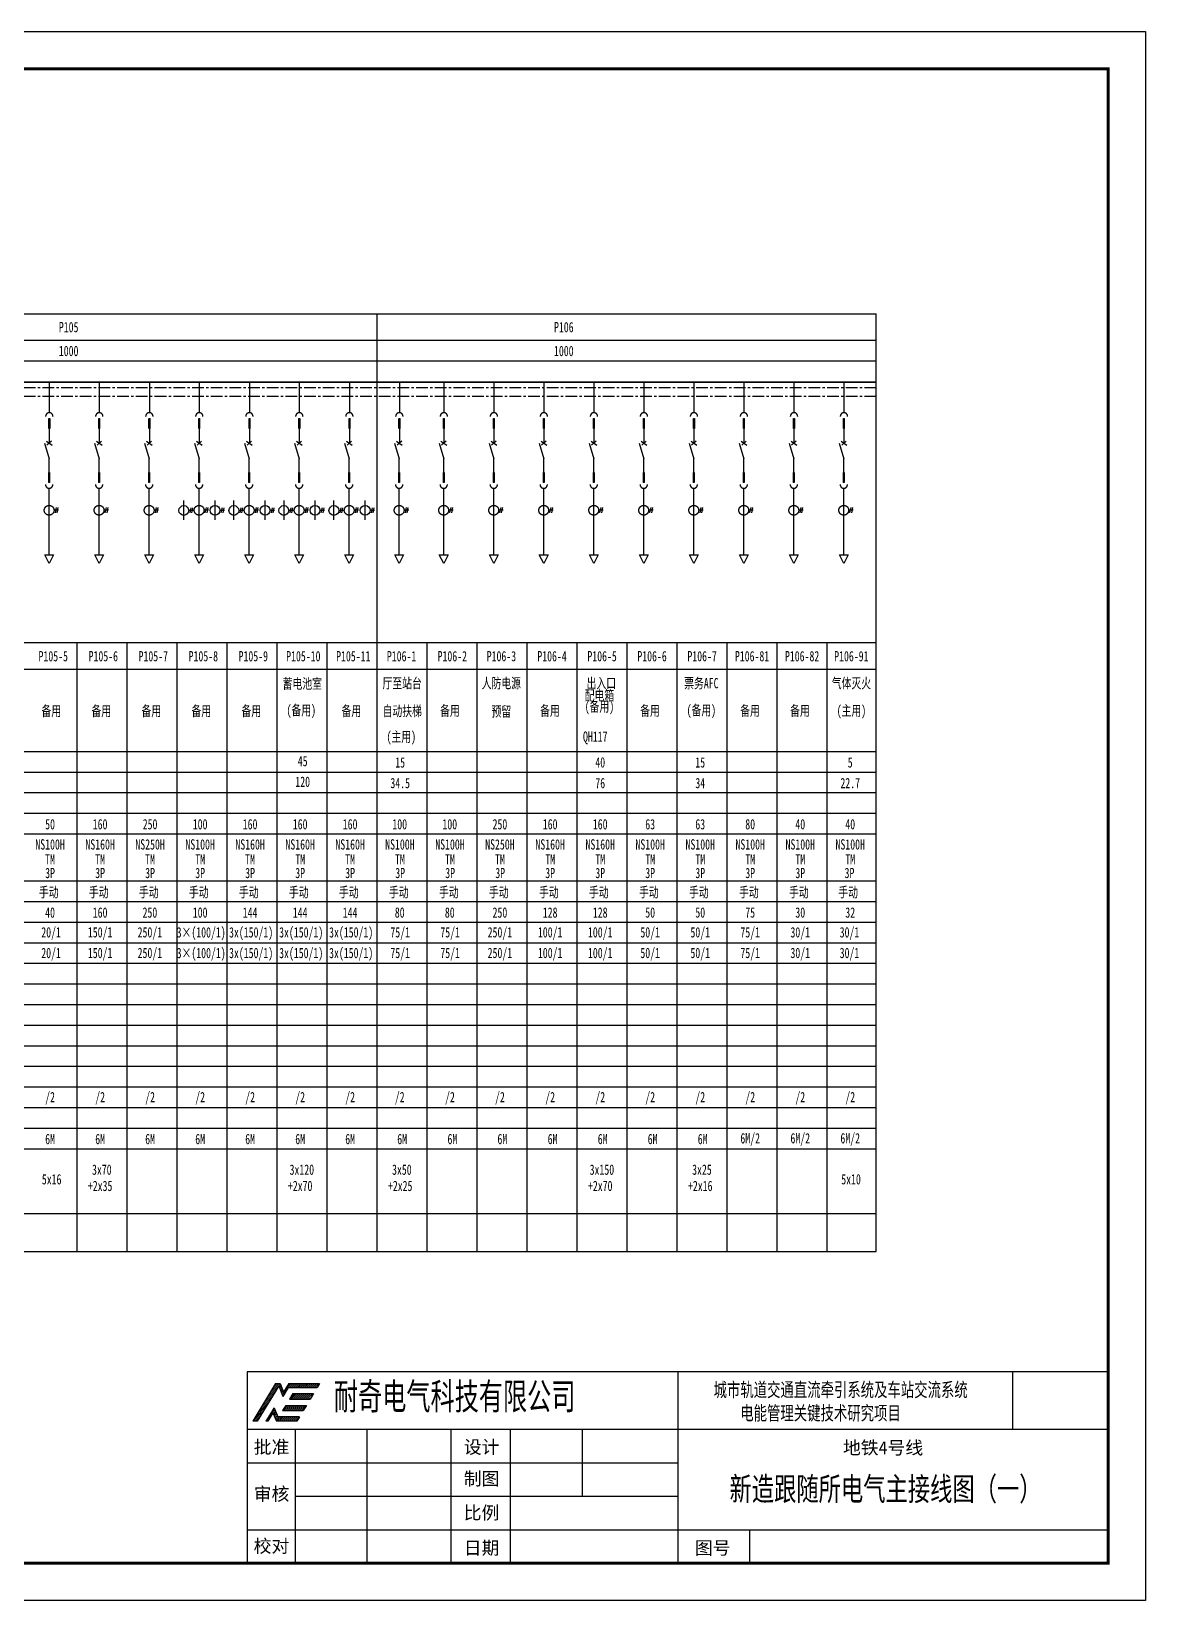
# Model space of a CAD drawing. Extents: x 621387 to 670824, y -128923 to -111141.
# Drawn here: x 658893 to 670824, y -128923 to -112123 of the extents above; entities that cross this region are included whole.
import ezdxf
from ezdxf.enums import TextEntityAlignment as Align

# ---------------------------------------------------------------- set-up
doc = ezdxf.new("R2010")
doc.units = 0
doc.header["$LTSCALE"] = 100
doc.header["$MEASUREMENT"] = 0
for name, pattern in [('ACAD_ISO03W100', [30, 12, -18]), ('CENTER', [2, 1.25, -0.25, 0.25, -0.25]), ('CONTINOUS', [2.5, 1.25, 0.25, 0.25, 0.25, 0.25, 0.25])]:
    doc.linetypes.add(name, pattern=pattern)
doc.layers.get('0').update_dxf_attribs({"color": 3, "linetype": 'CONTINUOUS'})
for name, color, linetype in [('01', 7, 'CONTINUOUS'), ('02', 1, 'CONTINUOUS'), ('1', 7, 'ACAD_ISO03W100'), ('11', 1, 'CONTINUOUS'), ('图框', 4, 'CONTINUOUS'), ('文字', 7, 'CONTINUOUS'), ('标注', 7, 'CONTINUOUS')]:
    doc.layers.add(name, color=color, linetype=linetype)
doc.styles.add('HT', font='simhei.ttf')
doc.styles.get("Standard").update_dxf_attribs({"font": 'COMPLEX', "width": 0.666667, "bigfont": 'DXT'})
doc.styles.add('WEN', font='', dxfattribs={"width": 0.7})
doc.styles.get('WEN').set_extended_font_data('SimSun')
pattern_1 = [(45, (965297.757, -248823.082), (-26.60573, 26.60573), [])]

# ---------------------------------------------------------------- blocks, each defined once
blk = doc.blocks.new('图框')
at = {"layer": '图框'}
h = blk.add_hatch(dxfattribs=at)
h.set_pattern_fill('ANSI31', color=5, scale=11.850767)
h.set_pattern_definition(pattern_1)
h.paths.add_polyline_path([(1013864, -235026), (1013937, -234905), (1013353, -234905), (1013257, -234665), (1013039, -235026), (1013091, -235026), (1013227, -234800), (1013318, -235026)], flags=17)
h.paths.add_polyline_path([(1012684, -235026), (1012807, -235026), (1013380, -234075), (1013493, -234358), (1013636, -234122), (1014409, -234122), (1014474, -234014), (1013649, -234014), (1013511, -234242), (1013420, -234014), (1013294, -234014)])
h = blk.add_hatch(dxfattribs=at)
h.set_pattern_fill('ANSI31', color=256, scale=11.850767)
h.set_pattern_definition(pattern_1)
h.paths.add_polyline_path([(1014312, -234282), (1013758, -234282), (1013666, -234434), (1014220, -234434)])
h.paths.add_polyline_path([(1014121, -234599), (1013567, -234599), (1013483, -234738), (1014037, -234738)])
h = blk.add_hatch(dxfattribs=at)
h.set_pattern_fill('ANSI31', color=3, scale=11.850767)
h.set_pattern_definition(pattern_1)
h.paths.add_polyline_path([(1013758, -234282), (1013666, -234434), (1014220, -234434), (1014312, -234282)])
h.paths.add_polyline_path([(1013567, -234599), (1013483, -234738), (1014037, -234738), (1014121, -234599)])
for p, q in [((1012536, -233704), (1012536, -238826)), ((1024062, -233704), (1024062, -238826)), ((1033026, -233704), (1033026, -235240)), ((1035587, -238826), (1035587, -233704)), ((1013294, -234014), (1012684, -235026)), ((1013380, -234075), (1012807, -235026)), ((1013294, -234014), (1013417, -234014)), ((1013380, -234075), (1013493, -234358)), ((1013420, -234014), (1013511, -234242)), ((1013636, -234122), (1013493, -234358)), ((1013649, -234014), (1013511, -234242)), ((1013636, -234122), (1014409, -234122)), ((1013649, -234014), (1014474, -234014)), ((1013758, -234282), (1013666, -234434)), ((1013758, -234282), (1014312, -234282)), ((1014312, -234282), (1014220, -234434)), ((1014474, -234014), (1014409, -234122)), ((1013257, -234665), (1013039, -235026)), ((1013257, -234665), (1013353, -234905)), ((1013567, -234599), (1013483, -234738)), ((1013483, -234738), (1014037, -234738)), ((1013567, -234599), (1014121, -234599)), ((1013666, -234434), (1014220, -234434)), ((1014121, -234599), (1014037, -234738)), ((1012807, -235026), (1012684, -235026)), ((1013091, -235026), (1013039, -235026)), ((1013227, -234800), (1013091, -235026)), ((1013227, -234800), (1013318, -235026)), ((1013864, -235026), (1013318, -235026)), ((1013937, -234905), (1013353, -234905)), ((1013937, -234905), (1013864, -235026)), ((1012536, -235240), (1024062, -235240)), ((1013817, -235240), (1013817, -238826)), ((1015737, -235240), (1015737, -238826)), ((1017985, -235240), (1017985, -237033)), ((1019579, -235240), (1019579, -238826)), ((1021500, -235240), (1021500, -237033)), ((1024062, -235240), (1035587, -235240)), ((1012536, -236137), (1024062, -236137)), ((1013817, -237033), (1024062, -237033)), ((1024062, -237033), (1024062, -237033)), ((1012536, -237930), (1024062, -237930)), ((1024062, -237930), (1035587, -237930)), ((1025982, -237930), (1025982, -238826)), ((1012536, -238826), (1035587, -238826))]:
    blk.add_line(p, q, dxfattribs=at)
at = {"layer": '图框', "lineweight": 30}
for p, q in [((1035587, -233704), (1012536, -233704)), ((1012536, -233704), (1012536, -238826))]:
    blk.add_line(p, q, dxfattribs=at)
at = {"layer": '图框', "linetype": 'CONTINOUS'}
for p, q in [((1017985, -237033), (1017985, -238826)), ((1021500, -238826), (1021500, -238826))]:
    blk.add_line(p, q, dxfattribs=at)
at = {"layer": '图框', "color": 0, "ltscale": 0.2, "style": 'HT'}
for s, p in [('批准', (1012711, -235889)), ('设计', (1018334, -235889)), ('地铁4号线', (1028485, -235907)), ('制图', (1018334, -236736)), ('审核', (1012711, -237145)), ('比例', (1018334, -237647)), ('校对', (1012711, -238539)), ('日期', (1018334, -238589)), ('图号', (1024520, -238589))]:
    blk.add_text(s, height=350, dxfattribs=at).set_placement(p)
at = {"layer": '图框', "color": 0, "insert": (1014858, -234002), "char_height": 711.05, "attachment_point": 1}
blk.add_mtext_dynamic_manual_height_columns('{\\fSimSun|b0|i0|c134|p2;耐奇电气科技有限公司}', width=8427.24, gutter_width=12.5, heights=[0], dxfattribs=at)

msp = doc.modelspace()

# ---------------------------------------------------------------- linework, layer by layer
at = {"const_width": 16.5, "elevation": -808}
msp.add_lwpolyline([(667938, -115878), (653197, -115878)], dxfattribs=at)
at = {"layer": '01'}
for p, q in [((650089, -115147), (667938, -115147)), ((662592, -115147), (662592, -125187)), ((667938, -125187), (667938, -115147)), ((650089, -125187), (667938, -125187))]:
    msp.add_line(p, q, dxfattribs=at)
at = {"layer": '01', "color": 3, "linetype": 'CENTER'}
for p, q in [((652013, -115935, -808), (667938, -115935, -808)), ((652013, -116029, -808), (667938, -116029, -808))]:
    msp.add_line(p, q, dxfattribs=at)
at = {"layer": '02'}
for p, q in [((650089, -115430), (667938, -115430)), ((650089, -115651), (667938, -115651)), ((660527, -117354, -2274), (660527, -117146, -2274)), ((660627, -117251, -2274), (660577, -117251, -2274)), ((660600, -117225, -2274), (660588, -117278, -2274)), ((660619, -117225, -2274), (660607, -117278, -2274)), ((660862, -117354, -2274), (660862, -117147, -2274)), ((660962, -117251, -2274), (660913, -117251, -2274)), ((660935, -117225, -2274), (660923, -117279, -2274)), ((660954, -117225, -2274), (660942, -117279, -2274)), ((661062, -117354, -2274), (661062, -117146, -2274)), ((661162, -117251, -2274), (661113, -117251, -2274)), ((661136, -117225, -2274), (661124, -117278, -2274)), ((661154, -117225, -2274), (661142, -117278, -2274)), ((661397, -117354, -2274), (661397, -117147, -2274)), ((661497, -117251, -2274), (661448, -117251, -2274)), ((661471, -117225, -2274), (661459, -117279, -2274)), ((661489, -117225, -2274), (661477, -117279, -2274)), ((661598, -117354, -2274), (661598, -117146, -2274)), ((661698, -117251, -2274), (661648, -117251, -2274)), ((661671, -117225, -2274), (661659, -117278, -2274)), ((661690, -117225, -2274), (661678, -117278, -2274)), ((661933, -117354, -2274), (661933, -117147, -2274)), ((662033, -117251, -2274), (661984, -117251, -2274)), ((662006, -117225, -2274), (661994, -117279, -2274)), ((662025, -117225, -2274), (662013, -117279, -2274)), ((662133, -117354, -2274), (662133, -117146, -2274)), ((662233, -117251, -2274), (662184, -117251, -2274)), ((662207, -117225, -2274), (662195, -117278, -2274)), ((662225, -117225, -2274), (662213, -117278, -2274)), ((662468, -117354, -2274), (662468, -117147, -2274)), ((662568, -117251, -2274), (662519, -117251, -2274)), ((662542, -117225, -2274), (662530, -117279, -2274)), ((662560, -117225, -2274), (662548, -117279, -2274)), ((660527, -117354, -2274), (660527, -117302, -2274)), ((661062, -117354, -2274), (661062, -117302, -2274)), ((661598, -117354, -2274), (661598, -117302, -2274)), ((662133, -117354, -2274), (662133, -117302, -2274)), ((650089, -118667), (667938, -118667)), ((659379, -118667), (659379, -125187)), ((659914, -118667), (659914, -125187)), ((660450, -118667), (660450, -125187)), ((660985, -118667), (660985, -125187)), ((661521, -118667), (661521, -125187)), ((662056, -118667), (662056, -125187)), ((663127, -118667), (663127, -125187)), ((663663, -118667), (663663, -125187)), ((664198, -118667), (664198, -125187)), ((664734, -118667), (664734, -125187)), ((665269, -118667), (665269, -125187)), ((665805, -118667), (665805, -125187)), ((666340, -118667), (666340, -125187)), ((666876, -118667), (666876, -125187)), ((667411, -118667), (667411, -125187)), ((650089, -118950), (667938, -118950)), ((650089, -119832), (667938, -119832)), ((650089, -120053), (667938, -120053)), ((650089, -120273), (667938, -120273)), ((650089, -120494), (667938, -120494)), ((650577, -120714), (667938, -120714)), ((650577, -121218), (667938, -121218)), ((650577, -121439), (667938, -121439)), ((650247, -121659), (667938, -121659)), ((650247, -121880), (667938, -121880)), ((650247, -122100), (667938, -122100)), ((650247, -122321), (667938, -122321)), ((650247, -122541), (667938, -122541)), ((650247, -122762), (667938, -122762)), ((650247, -122982), (667938, -122982)), ((650247, -123203), (667938, -123203)), ((650247, -123423), (667938, -123423)), ((650247, -123644), (667938, -123644)), ((650089, -123864), (667938, -123864)), ((650089, -124085), (667938, -124085)), ((650089, -124778), (667938, -124778))]:
    msp.add_line(p, q, dxfattribs=at)
for centre in [(660525, -117252, -2274), (660860, -117250, -2274), (661061, -117252, -2274), (661396, -117250, -2274), (661596, -117252, -2274), (661931, -117250, -2274), (662132, -117252, -2274), (662467, -117250, -2274)]:
    msp.add_circle(centre, 52.4, dxfattribs=at)
at = {"layer": '1'}
for p, q in [((659085, -115870, -1466), (659085, -116205, -1466)), ((659620, -115870, -1466), (659620, -116205, -1466)), ((660156, -115870, -1466), (660156, -116205, -1466)), ((660691, -115870, -1466), (660691, -116205, -1466)), ((661227, -115870, -1466), (661227, -116205, -1466)), ((661762, -115870, -1466), (661762, -116205, -1466)), ((662298, -115870, -1466), (662298, -116205, -1466)), ((662833, -115870, -1466), (662833, -116205, -1466)), ((663310, -115870, -1466), (663310, -116205, -1466)), ((663846, -115870, -1466), (663846, -116205, -1466)), ((664381, -115870, -1466), (664381, -116205, -1466)), ((664917, -115870, -1466), (664917, -116205, -1466)), ((665452, -115870, -1466), (665452, -116205, -1466)), ((665988, -115870, -1466), (665988, -116205, -1466)), ((666523, -115870, -1466), (666523, -116205, -1466)), ((667059, -115870, -1466), (667059, -116205, -1466)), ((667594, -115870, -1466), (667594, -116205, -1466)), ((659085, -116264, -1466), (659085, -116363, -1466)), ((659085, -116310, -1466), (659085, -116533, -1466)), ((659085, -116310, -1466), (659085, -116533, -1466)), ((659620, -116264, -1466), (659620, -116363, -1466)), ((659620, -116310, -1466), (659620, -116533, -1466)), ((659620, -116310, -1466), (659620, -116533, -1466)), ((660156, -116264, -1466), (660156, -116363, -1466)), ((660156, -116310, -1466), (660156, -116533, -1466)), ((660156, -116310, -1466), (660156, -116533, -1466)), ((660691, -116264, -1466), (660691, -116363, -1466)), ((660691, -116310, -1466), (660691, -116533, -1466)), ((660691, -116310, -1466), (660691, -116533, -1466)), ((661227, -116264, -1466), (661227, -116363, -1466)), ((661227, -116310, -1466), (661227, -116533, -1466)), ((661227, -116310, -1466), (661227, -116533, -1466)), ((661762, -116264, -1466), (661762, -116363, -1466)), ((661762, -116310, -1466), (661762, -116533, -1466)), ((661762, -116310, -1466), (661762, -116533, -1466)), ((662298, -116264, -1466), (662298, -116363, -1466)), ((662298, -116310, -1466), (662298, -116533, -1466)), ((662298, -116310, -1466), (662298, -116533, -1466)), ((662833, -116264, -1466), (662833, -116363, -1466)), ((662833, -116310, -1466), (662833, -116533, -1466)), ((662833, -116310, -1466), (662833, -116533, -1466)), ((663310, -116264, -1466), (663310, -116363, -1466)), ((663310, -116310, -1466), (663310, -116533, -1466)), ((663310, -116310, -1466), (663310, -116533, -1466)), ((663846, -116264, -1466), (663846, -116363, -1466)), ((663846, -116310, -1466), (663846, -116533, -1466)), ((663846, -116310, -1466), (663846, -116533, -1466)), ((664381, -116264, -1466), (664381, -116363, -1466)), ((664381, -116310, -1466), (664381, -116533, -1466)), ((664381, -116310, -1466), (664381, -116533, -1466)), ((664917, -116264, -1466), (664917, -116363, -1466)), ((664917, -116310, -1466), (664917, -116533, -1466)), ((664917, -116310, -1466), (664917, -116533, -1466)), ((665452, -116264, -1466), (665452, -116363, -1466)), ((665452, -116310, -1466), (665452, -116533, -1466)), ((665452, -116310, -1466), (665452, -116533, -1466)), ((665988, -116264, -1466), (665988, -116363, -1466)), ((665988, -116310, -1466), (665988, -116533, -1466)), ((665988, -116310, -1466), (665988, -116533, -1466)), ((666523, -116264, -1466), (666523, -116363, -1466)), ((666523, -116310, -1466), (666523, -116533, -1466)), ((666523, -116310, -1466), (666523, -116533, -1466)), ((667059, -116264, -1466), (667059, -116363, -1466)), ((667059, -116310, -1466), (667059, -116533, -1466)), ((667059, -116310, -1466), (667059, -116533, -1466)), ((667594, -116264, -1466), (667594, -116363, -1466)), ((667594, -116310, -1466), (667594, -116533, -1466)), ((667594, -116310, -1466), (667594, -116533, -1466)), ((659033, -116531, -1466), (659083, -116699, -1466)), ((659054, -116511, -1466), (659116, -116554, -1466)), ((659109, -116511, -1466), (659060, -116554, -1466)), ((659569, -116531, -1466), (659618, -116699, -1466)), ((659589, -116511, -1466), (659651, -116554, -1466)), ((659645, -116511, -1466), (659596, -116554, -1466)), ((660104, -116531, -1466), (660154, -116699, -1466)), ((660125, -116511, -1466), (660187, -116554, -1466)), ((660180, -116511, -1466), (660131, -116554, -1466)), ((660640, -116531, -1466), (660689, -116699, -1466)), ((660660, -116511, -1466), (660722, -116554, -1466)), ((660716, -116511, -1466), (660667, -116554, -1466)), ((661175, -116531, -1466), (661225, -116699, -1466)), ((661196, -116511, -1466), (661258, -116554, -1466)), ((661251, -116511, -1466), (661202, -116554, -1466)), ((661711, -116531, -1466), (661760, -116699, -1466)), ((661731, -116511, -1466), (661793, -116554, -1466)), ((661787, -116511, -1466), (661738, -116554, -1466)), ((662246, -116531, -1466), (662296, -116699, -1466)), ((662267, -116511, -1466), (662329, -116554, -1466)), ((662322, -116511, -1466), (662273, -116554, -1466)), ((662782, -116531, -1466), (662831, -116699, -1466)), ((662802, -116511, -1466), (662864, -116554, -1466)), ((662858, -116511, -1466), (662809, -116554, -1466)), ((663259, -116531, -1466), (663308, -116699, -1466)), ((663279, -116511, -1466), (663341, -116554, -1466)), ((663335, -116511, -1466), (663286, -116554, -1466)), ((663794, -116531, -1466), (663844, -116699, -1466)), ((663815, -116511, -1466), (663877, -116554, -1466)), ((663870, -116511, -1466), (663821, -116554, -1466)), ((664330, -116531, -1466), (664379, -116699, -1466)), ((664350, -116511, -1466), (664412, -116554, -1466)), ((664406, -116511, -1466), (664357, -116554, -1466)), ((664865, -116531, -1466), (664915, -116699, -1466)), ((664886, -116511, -1466), (664948, -116554, -1466)), ((664941, -116511, -1466), (664892, -116554, -1466)), ((665401, -116531, -1466), (665450, -116699, -1466)), ((665421, -116511, -1466), (665483, -116554, -1466)), ((665477, -116511, -1466), (665428, -116554, -1466)), ((665936, -116531, -1466), (665986, -116699, -1466)), ((665957, -116511, -1466), (666019, -116554, -1466)), ((666012, -116511, -1466), (665963, -116554, -1466)), ((666472, -116531, -1466), (666521, -116699, -1466)), ((666492, -116511, -1466), (666554, -116554, -1466)), ((666548, -116511, -1466), (666499, -116554, -1466)), ((667007, -116531, -1466), (667057, -116699, -1466)), ((667028, -116511, -1466), (667090, -116554, -1466)), ((667083, -116511, -1466), (667034, -116554, -1466)), ((667543, -116531, -1466), (667592, -116699, -1466)), ((667563, -116511, -1466), (667625, -116554, -1466)), ((667619, -116511, -1466), (667570, -116554, -1466)), ((659083, -116936, -1466), (659083, -116699, -1466)), ((659618, -116936, -1466), (659618, -116699, -1466)), ((660154, -116936, -1466), (660154, -116699, -1466)), ((660689, -116936, -1466), (660689, -116699, -1466)), ((661225, -116936, -1466), (661225, -116699, -1466)), ((661760, -116936, -1466), (661760, -116699, -1466)), ((662296, -116936, -1466), (662296, -116699, -1466)), ((662831, -116936, -1466), (662831, -116699, -1466)), ((663308, -116936, -1466), (663308, -116699, -1466)), ((663844, -116936, -1466), (663844, -116699, -1466)), ((664379, -116936, -1466), (664379, -116699, -1466)), ((664915, -116936, -1466), (664915, -116699, -1466)), ((665450, -116936, -1466), (665450, -116699, -1466)), ((665986, -116936, -1466), (665986, -116699, -1466)), ((666521, -116936, -1466), (666521, -116699, -1466)), ((667057, -116936, -1466), (667057, -116699, -1466)), ((667592, -116936, -1466), (667592, -116699, -1466)), ((659083, -116955, -1466), (659083, -116857, -1466)), ((659618, -116955, -1466), (659618, -116857, -1466)), ((660154, -116955, -1466), (660154, -116857, -1466)), ((660689, -116955, -1466), (660689, -116857, -1466)), ((661225, -116955, -1466), (661225, -116857, -1466)), ((661760, -116955, -1466), (661760, -116857, -1466)), ((662296, -116955, -1466), (662296, -116857, -1466)), ((662831, -116955, -1466), (662831, -116857, -1466)), ((663308, -116955, -1466), (663308, -116857, -1466)), ((663844, -116955, -1466), (663844, -116857, -1466)), ((664379, -116955, -1466), (664379, -116857, -1466)), ((664915, -116955, -1466), (664915, -116857, -1466)), ((665450, -116955, -1466), (665450, -116857, -1466)), ((665986, -116955, -1466), (665986, -116857, -1466)), ((666521, -116955, -1466), (666521, -116857, -1466)), ((667057, -116955, -1466), (667057, -116857, -1466)), ((667592, -116955, -1466), (667592, -116857, -1466)), ((659083, -117726, -1466), (659083, -117014, -1466)), ((659618, -117726, -1466), (659618, -117014, -1466)), ((660154, -117726, -1466), (660154, -117014, -1466)), ((660689, -117726, -1466), (660689, -117014, -1466)), ((661225, -117726, -1466), (661225, -117014, -1466)), ((661760, -117726, -1466), (661760, -117014, -1466)), ((662296, -117726, -1466), (662296, -117014, -1466)), ((662831, -117726, -1466), (662831, -117014, -1466)), ((663308, -117726, -1466), (663308, -117014, -1466)), ((663844, -117726, -1466), (663844, -117014, -1466)), ((664379, -117726, -1466), (664379, -117014, -1466)), ((664915, -117726, -1466), (664915, -117014, -1466)), ((665450, -117726, -1466), (665450, -117014, -1466)), ((665986, -117726, -1466), (665986, -117014, -1466)), ((666521, -117726, -1466), (666521, -117014, -1466)), ((667057, -117726, -1466), (667057, -117014, -1466)), ((667592, -117726, -1466), (667592, -117014, -1466)), ((659184, -117248, -1466), (659135, -117248, -1466)), ((659158, -117222, -1466), (659146, -117276, -1466)), ((659176, -117222, -1466), (659164, -117276, -1466)), ((659720, -117248, -1466), (659671, -117248, -1466)), ((659693, -117222, -1466), (659681, -117276, -1466)), ((659712, -117222, -1466), (659700, -117276, -1466)), ((660255, -117248, -1466), (660206, -117248, -1466)), ((660229, -117222, -1466), (660217, -117276, -1466)), ((660247, -117222, -1466), (660235, -117276, -1466)), ((660791, -117248, -1466), (660742, -117248, -1466)), ((660764, -117222, -1466), (660752, -117276, -1466)), ((660783, -117222, -1466), (660771, -117276, -1466)), ((661326, -117248, -1466), (661277, -117248, -1466)), ((661300, -117222, -1466), (661288, -117276, -1466)), ((661318, -117222, -1466), (661306, -117276, -1466)), ((661862, -117248, -1466), (661813, -117248, -1466)), ((661835, -117222, -1466), (661823, -117276, -1466)), ((661854, -117222, -1466), (661842, -117276, -1466)), ((662397, -117248, -1466), (662348, -117248, -1466)), ((662371, -117222, -1466), (662359, -117276, -1466)), ((662389, -117222, -1466), (662377, -117276, -1466)), ((662933, -117248, -1466), (662884, -117248, -1466)), ((662906, -117222, -1466), (662894, -117276, -1466)), ((662925, -117222, -1466), (662913, -117276, -1466)), ((663410, -117248, -1466), (663361, -117248, -1466)), ((663383, -117222, -1466), (663371, -117276, -1466)), ((663402, -117222, -1466), (663390, -117276, -1466)), ((663945, -117248, -1466), (663896, -117248, -1466)), ((663919, -117222, -1466), (663907, -117276, -1466)), ((663937, -117222, -1466), (663925, -117276, -1466)), ((664481, -117248, -1466), (664432, -117248, -1466)), ((664454, -117222, -1466), (664442, -117276, -1466)), ((664473, -117222, -1466), (664461, -117276, -1466)), ((665016, -117248, -1466), (664967, -117248, -1466)), ((664990, -117222, -1466), (664978, -117276, -1466)), ((665008, -117222, -1466), (664996, -117276, -1466)), ((665552, -117248, -1466), (665503, -117248, -1466)), ((665525, -117222, -1466), (665513, -117276, -1466)), ((665544, -117222, -1466), (665532, -117276, -1466)), ((666087, -117248, -1466), (666038, -117248, -1466)), ((666061, -117222, -1466), (666049, -117276, -1466)), ((666079, -117222, -1466), (666067, -117276, -1466)), ((666623, -117248, -1466), (666574, -117248, -1466)), ((666596, -117222, -1466), (666584, -117276, -1466)), ((666615, -117222, -1466), (666603, -117276, -1466)), ((667158, -117248, -1466), (667109, -117248, -1466)), ((667132, -117222, -1466), (667120, -117276, -1466)), ((667150, -117222, -1466), (667138, -117276, -1466)), ((667694, -117248, -1466), (667645, -117248, -1466)), ((667667, -117222, -1466), (667655, -117276, -1466)), ((667686, -117222, -1466), (667674, -117276, -1466)), ((659083, -117820, -1466), (659036, -117726, -1466)), ((659036, -117726, -1466), (659130, -117726, -1466)), ((659130, -117726, -1466), (659083, -117820, -1466)), ((659618, -117820, -1466), (659571, -117726, -1466)), ((659571, -117726, -1466), (659665, -117726, -1466)), ((659665, -117726, -1466), (659618, -117820, -1466)), ((660107, -117726, -1466), (660201, -117726, -1466)), ((660154, -117820, -1466), (660107, -117726, -1466)), ((660201, -117726, -1466), (660154, -117820, -1466)), ((660642, -117726, -1466), (660736, -117726, -1466)), ((660689, -117820, -1466), (660642, -117726, -1466)), ((660736, -117726, -1466), (660689, -117820, -1466)), ((661178, -117726, -1466), (661272, -117726, -1466)), ((661225, -117820, -1466), (661178, -117726, -1466)), ((661272, -117726, -1466), (661225, -117820, -1466)), ((661760, -117820, -1466), (661713, -117726, -1466)), ((661713, -117726, -1466), (661807, -117726, -1466)), ((661807, -117726, -1466), (661760, -117820, -1466)), ((662249, -117726, -1466), (662343, -117726, -1466)), ((662296, -117820, -1466), (662249, -117726, -1466)), ((662343, -117726, -1466), (662296, -117820, -1466)), ((662831, -117820, -1466), (662784, -117726, -1466)), ((662784, -117726, -1466), (662878, -117726, -1466)), ((662878, -117726, -1466), (662831, -117820, -1466)), ((663261, -117726, -1466), (663355, -117726, -1466)), ((663308, -117820, -1466), (663261, -117726, -1466)), ((663355, -117726, -1466), (663308, -117820, -1466)), ((663797, -117726, -1466), (663891, -117726, -1466)), ((663844, -117820, -1466), (663797, -117726, -1466)), ((663891, -117726, -1466), (663844, -117820, -1466)), ((664379, -117820, -1466), (664332, -117726, -1466)), ((664332, -117726, -1466), (664426, -117726, -1466)), ((664426, -117726, -1466), (664379, -117820, -1466)), ((664915, -117820, -1466), (664868, -117726, -1466)), ((664868, -117726, -1466), (664962, -117726, -1466)), ((664962, -117726, -1466), (664915, -117820, -1466)), ((665403, -117726, -1466), (665497, -117726, -1466)), ((665450, -117820, -1466), (665403, -117726, -1466)), ((665497, -117726, -1466), (665450, -117820, -1466)), ((665986, -117820, -1466), (665939, -117726, -1466)), ((665939, -117726, -1466), (666033, -117726, -1466)), ((666033, -117726, -1466), (665986, -117820, -1466)), ((666474, -117726, -1466), (666568, -117726, -1466)), ((666521, -117820, -1466), (666474, -117726, -1466)), ((666568, -117726, -1466), (666521, -117820, -1466)), ((667010, -117726, -1466), (667104, -117726, -1466)), ((667057, -117820, -1466), (667010, -117726, -1466)), ((667104, -117726, -1466), (667057, -117820, -1466)), ((667592, -117820, -1466), (667545, -117726, -1466)), ((667545, -117726, -1466), (667639, -117726, -1466)), ((667639, -117726, -1466), (667592, -117820, -1466))]:
    msp.add_line(p, q, dxfattribs=at)
at = {"layer": '1', "const_width": 25.5, "elevation": -1466}
for points in [[(659085, -116264), (659085, -116378)], [(659620, -116264), (659620, -116378)], [(660156, -116264), (660156, -116378)], [(660691, -116264), (660691, -116378)], [(661227, -116264), (661227, -116378)], [(661762, -116264), (661762, -116378)], [(662298, -116264), (662298, -116378)], [(662833, -116264), (662833, -116378)], [(663310, -116264), (663310, -116378)], [(663846, -116264), (663846, -116378)], [(664381, -116264), (664381, -116378)], [(664917, -116264), (664917, -116378)], [(665452, -116264), (665452, -116378)], [(665988, -116264), (665988, -116378)], [(666523, -116264), (666523, -116378)], [(667059, -116264), (667059, -116378)], [(667594, -116264), (667594, -116378)], [(659083, -116842), (659083, -116955)], [(659618, -116842), (659618, -116955)], [(660154, -116842), (660154, -116955)], [(660689, -116842), (660689, -116955)], [(661225, -116842), (661225, -116955)], [(661760, -116842), (661760, -116955)], [(662296, -116842), (662296, -116955)], [(662831, -116842), (662831, -116955)], [(663308, -116842), (663308, -116955)], [(663844, -116842), (663844, -116955)], [(664379, -116842), (664379, -116955)], [(664915, -116842), (664915, -116955)], [(665450, -116842), (665450, -116955)], [(665986, -116842), (665986, -116955)], [(666521, -116842), (666521, -116955)], [(667057, -116842), (667057, -116955)], [(667592, -116842), (667592, -116955)]]:
    msp.add_lwpolyline(points, dxfattribs=at)
at = {"layer": '1'}
for centre in [(659083, -117250, -1466), (659618, -117250, -1466), (660154, -117250, -1466), (660689, -117250, -1466), (661225, -117250, -1466), (661760, -117250, -1466), (662296, -117250, -1466), (662831, -117250, -1466), (663308, -117250, -1466), (663844, -117250, -1466), (664379, -117250, -1466), (664915, -117250, -1466), (665450, -117250, -1466), (665986, -117250, -1466), (666521, -117250, -1466), (667057, -117250, -1466), (667592, -117250, -1466)]:
    msp.add_circle(centre, 52.4, dxfattribs=at)
for centre, start, end in [((659085, -116245, -1466), 0, 180), ((659620, -116245, -1466), 0, 180), ((660156, -116245, -1466), 0, 180), ((660691, -116245, -1466), 0, 180), ((661227, -116245, -1466), 0, 180), ((661762, -116245, -1466), 0, 180), ((662298, -116245, -1466), 0, 180), ((662833, -116245, -1466), 0, 180), ((663310, -116245, -1466), 0, 180), ((663846, -116245, -1466), 0, 180), ((664381, -116245, -1466), 0, 180), ((664917, -116245, -1466), 0, 180), ((665452, -116245, -1466), 0, 180), ((665988, -116245, -1466), 0, 180), ((666523, -116245, -1466), 0, 180), ((667059, -116245, -1466), 0, 180), ((667594, -116245, -1466), 0, 180), ((659083, -116975, -1466), 180, 0), ((659618, -116975, -1466), 180, 0), ((660154, -116975, -1466), 180, 0), ((660689, -116975, -1466), 180, 0), ((661225, -116975, -1466), 180, 0), ((661760, -116975, -1466), 180, 0), ((662296, -116975, -1466), 180, 0), ((662831, -116975, -1466), 180, 0), ((663308, -116975, -1466), 180, 0), ((663844, -116975, -1466), 180, 0), ((664379, -116975, -1466), 180, 0), ((664915, -116975, -1466), 180, 0), ((665450, -116975, -1466), 180, 0), ((665986, -116975, -1466), 180, 0), ((666521, -116975, -1466), 180, 0), ((667057, -116975, -1466), 180, 0), ((667592, -116975, -1466), 180, 0)]:
    msp.add_arc(centre, 39.4, start, end, dxfattribs=at)
at = {"layer": '图框'}
msp.add_lwpolyline([(647064, -112123), (670824, -112123), (670824, -128923), (647064, -128923)], close=True, dxfattribs=at)
at = {"layer": '图框', "const_width": 32}
msp.add_lwpolyline([(648064, -112523), (670424, -112523), (670424, -128523), (648064, -128523)], close=True, dxfattribs=at)

# ---------------------------------------------------------------- block references
at = {"layer": '图框', "color": 0, "linetype": 'CONTINOUS', "xscale": 0.4000000000232831, "yscale": 0.4000000000232831, "zscale": 0.4}
msp.add_blockref('图框', (256189, -32993), dxfattribs=at)

# ---------------------------------------------------------------- texts
at = {"layer": '11', "style": 'WEN', "width": 0.7}
for s, height, p in [('P105', 110.2, (659292, -115290)), ('P106', 110.2, (664594, -115290)), ('1000', 110.2, (659292, -115545)), ('1000', 110.2, (664594, -115545)), ('P105-5', 110.2, (659127, -118813)), ('P105-6', 110.2, (659663, -118813)), ('P105-7', 110.2, (660198, -118813)), ('P105-8', 110.2, (660734, -118813)), ('P105-9', 110.2, (661269, -118813)), ('P105-10', 110.2, (661805, -118813)), ('P105-11', 110.2, (662340, -118813)), ('P106-1', 110.2, (662857, -118813)), ('P106-2', 110.2, (663400, -118813)), ('P106-3', 110.2, (663926, -118813)), ('P106-4', 110.2, (664468, -118813)), ('P106-5', 110.2, (665004, -118813)), ('P106-6', 110.2, (665539, -118813)), ('P106-7', 110.2, (666075, -118813)), ('P106-81', 110.2, (666610, -118813)), ('P106-82', 110.2, (667146, -118813)), ('P106-91', 110.2, (667673, -118813)), ('蓄电池室', 110.2, (661794, -119103)), ('厅至站台', 110.2, (662864, -119099)), ('人防电源', 110.2, (663925, -119099)), ('出入口', 110.2, (664996, -119099)), ('票务AFC', 110.2, (666067, -119099)), ('气体灭火', 110.2, (667674, -119099)), ('配电箱', 110.2, (664976, -119230)), ('(备用)', 110.2, (664976, -119357)), ('备用', 110.2, (659106, -119396)), ('备用', 110.2, (659641, -119396)), ('备用', 110.2, (660177, -119396)), ('备用', 110.2, (660712, -119396)), ('备用', 110.2, (661248, -119396)), ('(备用)', 110.2, (661783, -119397)), ('备用', 110.2, (662319, -119396)), ('自动扶梯', 110.2, (662864, -119397)), ('备用', 110.2, (663375, -119393)), ('预留', 110.2, (663925, -119402)), ('备用', 110.2, (664446, -119393)), ('备用', 110.2, (665517, -119393)), ('(备用)', 110.2, (666067, -119397)), ('备用', 110.2, (666588, -119393)), ('备用', 110.2, (667123, -119393)), ('(主用)', 110.2, (667674, -119402)), ('(主用)', 110.2, (662854, -119681)), ('QH117', 110.2, (664931, -119686)), ('45', 110.2, (661798, -119936)), ('15', 110.2, (662842, -119950)), ('40', 110.2, (664984, -119950)), ('15', 110.2, (666055, -119950)), ('5', 110, (667661, -119950)), ('120', 110.2, (661798, -120157)), ('34.5', 110.2, (662842, -120171)), ('76', 110.2, (664984, -120171)), ('34', 110.2, (666055, -120171)), ('22.7', 110.2, (667661, -120171)), ('50', 110.2, (659093, -120612)), ('160', 110.2, (659629, -120612)), ('250', 110.2, (660164, -120612)), ('100', 110.2, (660700, -120612)), ('160', 110.2, (661235, -120612)), ('160', 110.2, (661771, -120612)), ('160', 110.2, (662306, -120612)), ('100', 110.2, (662837, -120612)), ('100', 110.2, (663373, -120612)), ('250', 110.2, (663910, -120612)), ('160', 110.2, (664448, -120612)), ('160', 110.2, (664984, -120612)), ('63', 110.2, (665519, -120612)), ('63', 110.2, (666055, -120612)), ('80', 110.2, (666590, -120612)), ('40', 110.2, (667126, -120612)), ('40', 110.2, (667661, -120612)), ('NS100H', 110.2, (659093, -120827)), ('NS160H', 110.2, (659629, -120827)), ('NS250H', 110.2, (660164, -120827)), ('NS100H', 110.2, (660700, -120827)), ('NS160H', 110.2, (661235, -120827)), ('NS160H', 110.2, (661771, -120827)), ('NS160H', 110.2, (662306, -120827)), ('NS100H', 110.2, (662839, -120827)), ('NS100H', 110.2, (663375, -120827)), ('NS250H', 110.2, (663910, -120827)), ('NS160H', 110.2, (664448, -120827)), ('NS160H', 110.2, (664984, -120827)), ('NS100H', 110.2, (665519, -120827)), ('NS100H', 110.2, (666055, -120827)), ('NS100H', 110.2, (666590, -120827)), ('NS100H', 110.2, (667126, -120827)), ('NS100H', 110.2, (667661, -120827)), ('TM', 110.2, (659093, -120987)), ('TM', 110.2, (659629, -120987)), ('TM', 110.2, (660164, -120987)), ('TM', 110.2, (660700, -120987)), ('TM', 110.2, (661235, -120987)), ('TM', 110.2, (661771, -120987)), ('TM', 110.2, (662306, -120987)), ('TM', 110.2, (662839, -120987)), ('TM', 110.2, (663375, -120987)), ('TM', 110.2, (663910, -120987)), ('TM', 110.2, (664448, -120987)), ('TM', 110.2, (664984, -120987)), ('TM', 110.2, (665519, -120987)), ('TM', 110.2, (666055, -120987)), ('TM', 110.2, (666590, -120987)), ('TM', 110.2, (667126, -120987)), ('TM', 110.2, (667661, -120987)), ('3P', 110.2, (659093, -121134)), ('3P', 110.2, (659629, -121134)), ('3P', 110.2, (660164, -121134)), ('3P', 110.2, (660700, -121134)), ('3P', 110.2, (661235, -121134)), ('3P', 110.2, (661771, -121134)), ('3P', 110.2, (662306, -121134)), ('3P', 110.2, (662842, -121134)), ('3P', 110.2, (663377, -121134)), ('3P', 110.2, (663913, -121134)), ('3P', 110.2, (664448, -121134)), ('3P', 110.2, (664984, -121134)), ('3P', 110.2, (665519, -121134)), ('3P', 110.2, (666055, -121134)), ('3P', 110.2, (666590, -121134)), ('3P', 110.2, (667126, -121134)), ('3P', 110.2, (667653, -121134)), ('手动', 110.2, (659079, -121336)), ('手动', 110.2, (659614, -121336)), ('手动', 110.2, (660150, -121336)), ('手动', 110.2, (660685, -121336)), ('手动', 110.2, (661221, -121336)), ('手动', 110.2, (661756, -121336)), ('手动', 110.2, (662292, -121336)), ('手动', 110.2, (662827, -121336)), ('手动', 110.2, (663363, -121336)), ('手动', 110.2, (663898, -121336)), ('手动', 110.2, (664434, -121336)), ('手动', 110.2, (664969, -121336)), ('手动', 110.2, (665505, -121336)), ('手动', 110.2, (666040, -121336)), ('手动', 110.2, (666576, -121336)), ('手动', 110.2, (667111, -121336)), ('手动', 110.2, (667639, -121336)), ('40', 110.2, (659093, -121557)), ('160', 110.2, (659629, -121557)), ('250', 110.2, (660162, -121557)), ('100', 110.2, (660700, -121557)), ('144', 110.2, (661235, -121557)), ('144', 110.2, (661771, -121557)), ('144', 110.2, (662306, -121557)), ('80', 110.2, (662837, -121557)), ('80', 110.2, (663373, -121557)), ('250', 110.2, (663910, -121557)), ('128', 110.2, (664448, -121557)), ('128', 110.2, (664984, -121557)), ('50', 110.2, (665519, -121557)), ('50', 110.2, (666055, -121557)), ('75', 110.2, (666590, -121557)), ('30', 110.2, (667126, -121557)), ('32', 110.2, (667661, -121557)), ('20/1', 110.2, (659104, -121777)), ('150/1', 110.2, (659629, -121777)), ('250/1', 110.2, (660162, -121777)), ('3×(100/1)', 110.2, (660711, -121777)), ('3x(150/1)', 110.2, (661246, -121777)), ('3x(150/1)', 110.2, (661782, -121777)), ('3x(150/1)', 110.2, (662317, -121777)), ('75/1', 110.2, (662842, -121777)), ('75/1', 110.2, (663377, -121777)), ('250/1', 110.2, (663910, -121777)), ('100/1', 110.2, (664448, -121777)), ('100/1', 110.2, (664984, -121777)), ('50/1', 110.2, (665519, -121777)), ('50/1', 110.2, (666055, -121777)), ('75/1', 110.2, (666590, -121777)), ('30/1', 110.2, (667126, -121777)), ('30/1', 110.2, (667653, -121777)), ('20/1', 110.2, (659104, -121998)), ('150/1', 110.2, (659629, -121998)), ('250/1', 110.2, (660162, -121998)), ('3×(100/1)', 110.2, (660711, -121998)), ('3x(150/1)', 110.2, (661246, -121998)), ('3x(150/1)', 110.2, (661782, -121998)), ('3x(150/1)', 110.2, (662317, -121998)), ('75/1', 110.2, (662842, -121998)), ('75/1', 110.2, (663377, -121998)), ('250/1', 110.2, (663910, -121998)), ('100/1', 110.2, (664448, -121998)), ('100/1', 110.2, (664984, -121998)), ('50/1', 110.2, (665519, -121998)), ('50/1', 110.2, (666055, -121998)), ('75/1', 110.2, (666590, -121998)), ('30/1', 110.2, (667126, -121998)), ('30/1', 110.2, (667653, -121998)), ('/2', 110.2, (659093, -123541)), ('/2', 110.2, (659629, -123541)), ('/2', 110.2, (660164, -123541)), ('/2', 110.2, (660700, -123541)), ('/2', 110.2, (661235, -123541)), ('/2', 110.2, (661771, -123541)), ('/2', 110.2, (662306, -123541)), ('/2', 110.2, (662837, -123541)), ('/2', 110.2, (663375, -123541)), ('/2', 110.2, (663910, -123541)), ('/2', 110.2, (664448, -123541)), ('/2', 110.2, (664984, -123541)), ('/2', 110.2, (665519, -123541)), ('/2', 110.2, (666055, -123541)), ('/2', 110.2, (666590, -123541)), ('/2', 110.2, (667126, -123541)), ('/2', 110.2, (667661, -123541)), ('6M', 110.2, (659093, -123982)), ('6M', 110.2, (659629, -123982)), ('6M', 110.2, (660164, -123982)), ('6M', 110.2, (660700, -123982)), ('6M', 110.2, (661235, -123982)), ('6M', 110.2, (661771, -123982)), ('6M', 110.2, (662306, -123982)), ('6M', 110.2, (662863, -123982)), ('6M', 110.2, (663401, -123982)), ('6M', 110.2, (663936, -123982)), ('6M', 110.2, (664474, -123982)), ('6M', 110.2, (665010, -123982)), ('6M', 110.2, (665545, -123982)), ('6M', 110.2, (666081, -123982)), ('6M/2', 110.2, (666590, -123982)), ('6M/2', 110.2, (667126, -123982)), ('6M/2', 110.2, (667661, -123982)), ('3x70', 110.2, (659647, -124310)), ('3x120', 110.2, (661789, -124310)), ('3x50', 110.2, (662860, -124310)), ('3x150', 110.2, (665002, -124310)), ('3x25', 110.2, (666073, -124310)), ('5x16', 110.2, (659110, -124413)), ('+2x35', 110.2, (659629, -124484)), ('+2x70', 110.2, (661771, -124484)), ('+2x25', 110.2, (662842, -124484)), ('+2x70', 110.2, (664984, -124484)), ('+2x16', 110.2, (666055, -124484)), ('5x10', 110.2, (667670, -124413))]:
    msp.add_text(s, height=height, dxfattribs=at).set_placement(p, align=Align.MIDDLE)
at = {"layer": '文字', "color": 7, "ltscale": 0.2, "style": 'WEN', "width": 0.7}
msp.add_text('新造跟随所电气主接线图（一）', height=250, dxfattribs=at).set_placement((668039, -127852), align=Align.CENTER)
at = {"layer": '标注', "linetype": 'CONTINOUS', "insert": (666198, -126590), "char_height": 150, "attachment_point": 1, "style": 'WEN'}
msp.add_mtext_dynamic_manual_height_columns('城市轨道交通直流牵引系统及车站交流系统\\P    电能管理关键技术研究项目', width=3585.75, gutter_width=25, heights=[0], dxfattribs=at)

doc.saveas('drawing.dxf')
